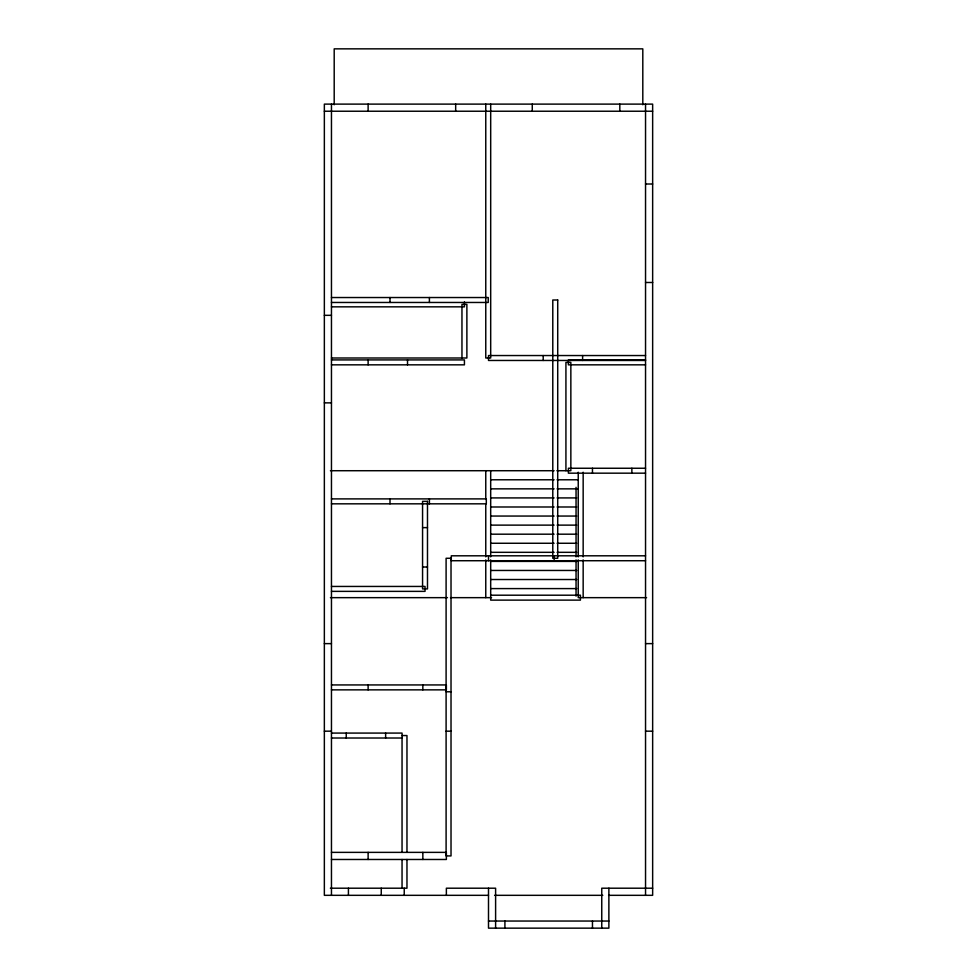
<?xml version="1.0" encoding="UTF-8"?>
<svg xmlns="http://www.w3.org/2000/svg" width="977" height="977" viewBox="0 0 977 977"><rect width="100%" height="100%" fill="white"/><g stroke="black" fill="none" stroke-linecap="round" stroke-linejoin="round"><path stroke-width="1.47" d="M324.352 111.231L652.648 111.231M645.541 184.006L652.648 184.006M645.541 282.487L652.648 282.487M331.459 297.533L488.231 297.533L488.231 302.467L331.459 302.467M331.459 306.839L464.429 306.839L464.429 301.917M324.352 315.327L331.459 315.327M645.541 355.543L488.5 355.543L488.5 360.464L645.541 360.464M331.459 357.997L466.884 357.997L466.884 304.372L461.962 304.372L461.962 357.997M331.459 359.915L464.429 359.915L464.429 364.836L331.459 364.836M645.541 359.915L568.382 359.915L568.382 364.836L645.541 364.836M324.352 402.866L331.459 402.866M645.541 468.252L568.382 468.252L568.382 473.173L645.541 473.173M330.434 470.719L554.081 470.719M556.89 470.719L570.849 470.719L570.849 362.382L565.927 362.382L565.927 470.719M490.686 479.78L554.081 479.78M557.098 479.78L578.237 479.78M490.686 488.854L554.081 488.854M557.098 488.854L578.237 488.854M490.686 497.916L554.081 497.916M557.098 497.916L576.723 497.916M331.459 498.893L486.314 498.893L486.314 503.827L331.459 503.827M490.686 506.99L554.081 506.99M557.098 506.99L576.723 506.99M490.686 516.051L554.081 516.051M557.098 516.051L576.723 516.051M490.686 525.125L554.081 525.125M557.098 525.125L576.723 525.125M422.565 527.617L427.486 527.617M490.686 534.187L554.081 534.187M557.098 534.187L576.723 534.187M490.686 543.261L554.081 543.261M557.098 543.261L576.723 543.261M490.686 552.323L554.081 552.323M557.098 552.323L576.723 552.323M645.541 555.803L451.289 555.803L451.289 560.725L645.541 560.725M490.686 561.396L576.723 561.396M422.565 567.014L427.486 567.014M490.686 570.458L576.723 570.458M490.686 579.52L576.723 579.52M331.459 586.444L425.032 586.444L425.032 591.366L331.459 591.366M490.686 588.594L576.723 588.594M490.686 595.201L580.423 595.201L580.423 600.122L490.686 600.122L490.686 559.882M330.434 597.655L447.466 597.655M450.507 597.655L491.541 597.655M646.579 597.655L578.237 597.655L578.237 559.882M324.352 643.623L331.459 643.623M645.541 643.623L652.648 643.623M331.459 684.938L446.367 684.938L446.367 689.86L331.459 689.86M446.098 691.777L451.02 691.777M324.352 731.175L331.459 731.175M446.098 731.175L451.02 731.175M645.541 731.175L652.648 731.175M331.459 733.08L402.048 733.08L402.048 851.932M402.048 735.547L406.969 735.547L406.969 851.932M331.459 738.014L402.048 738.014M331.459 852.371L446.367 852.371L446.367 859.479L331.459 859.479M330.373 888.203L406.969 888.203L406.969 859.491M652.648 888.203L601.759 888.203L601.759 928.15M488.5 895.323L324.352 895.323L324.352 104.112L652.648 104.112L652.648 895.323L608.573 895.323M494.582 895.323L602.785 895.323M488.5 921.042L608.879 921.042M645.541 104.112L645.541 895.323M642.805 104.771L642.805 48.85L334.195 48.85L334.195 104.771M631.863 468.252L631.863 473.173M619.821 104.112L619.821 111.231M608.879 888.203L608.879 928.15L488.5 928.15L488.5 888.203M592.465 468.252L592.465 473.173M592.465 921.042L592.465 928.15M583.159 472.233L583.159 556.853M583.159 559.882L583.159 597.655M582.61 355.543L582.61 360.464M578.237 472.233L578.237 556.853M576.051 487.34L576.051 556.853M576.051 559.882L576.051 596.153M554.154 555.803L554.154 560.725M543.212 355.543L543.212 360.464M532.27 104.112L532.27 111.231M504.914 921.042L504.914 928.15M495.608 928.15L495.608 888.203L446.367 888.203L446.367 895.323M490.686 104.112L490.686 357.997L485.764 357.997L485.764 104.112M490.686 470.719L490.686 556.853M488.5 555.803L488.5 560.725M485.764 470.719L485.764 499.43M485.764 503.961L485.764 556.853M485.764 559.882L485.764 597.655M455.673 104.112L455.673 111.231M429.404 297.533L429.404 302.467M429.404 498.893L429.404 503.827M422.846 684.938L422.846 689.86M422.846 852.371L422.846 859.479M407.519 359.915L407.519 364.836M404.234 888.203L404.234 895.323M402.048 859.491L402.048 888.203M390.006 297.533L390.006 302.467M390.006 498.893L390.006 503.827M385.634 733.08L385.634 738.014M381.25 888.203L381.25 895.323M368.121 104.112L368.121 111.231M368.121 359.915L368.121 364.836M368.121 684.938L368.121 689.86M368.121 852.371L368.121 859.479M348.423 888.203L348.423 895.323M346.237 733.08L346.237 738.014M331.459 104.112L331.459 895.323M557.72 300L552.787 300L552.787 558.27L557.72 558.27L557.72 300M427.486 501.36L422.565 501.36L422.565 588.911L427.486 588.911L427.486 501.36M451.02 558.27L446.098 558.27L446.098 855.925L451.02 855.925L451.02 558.27"/></g></svg>
